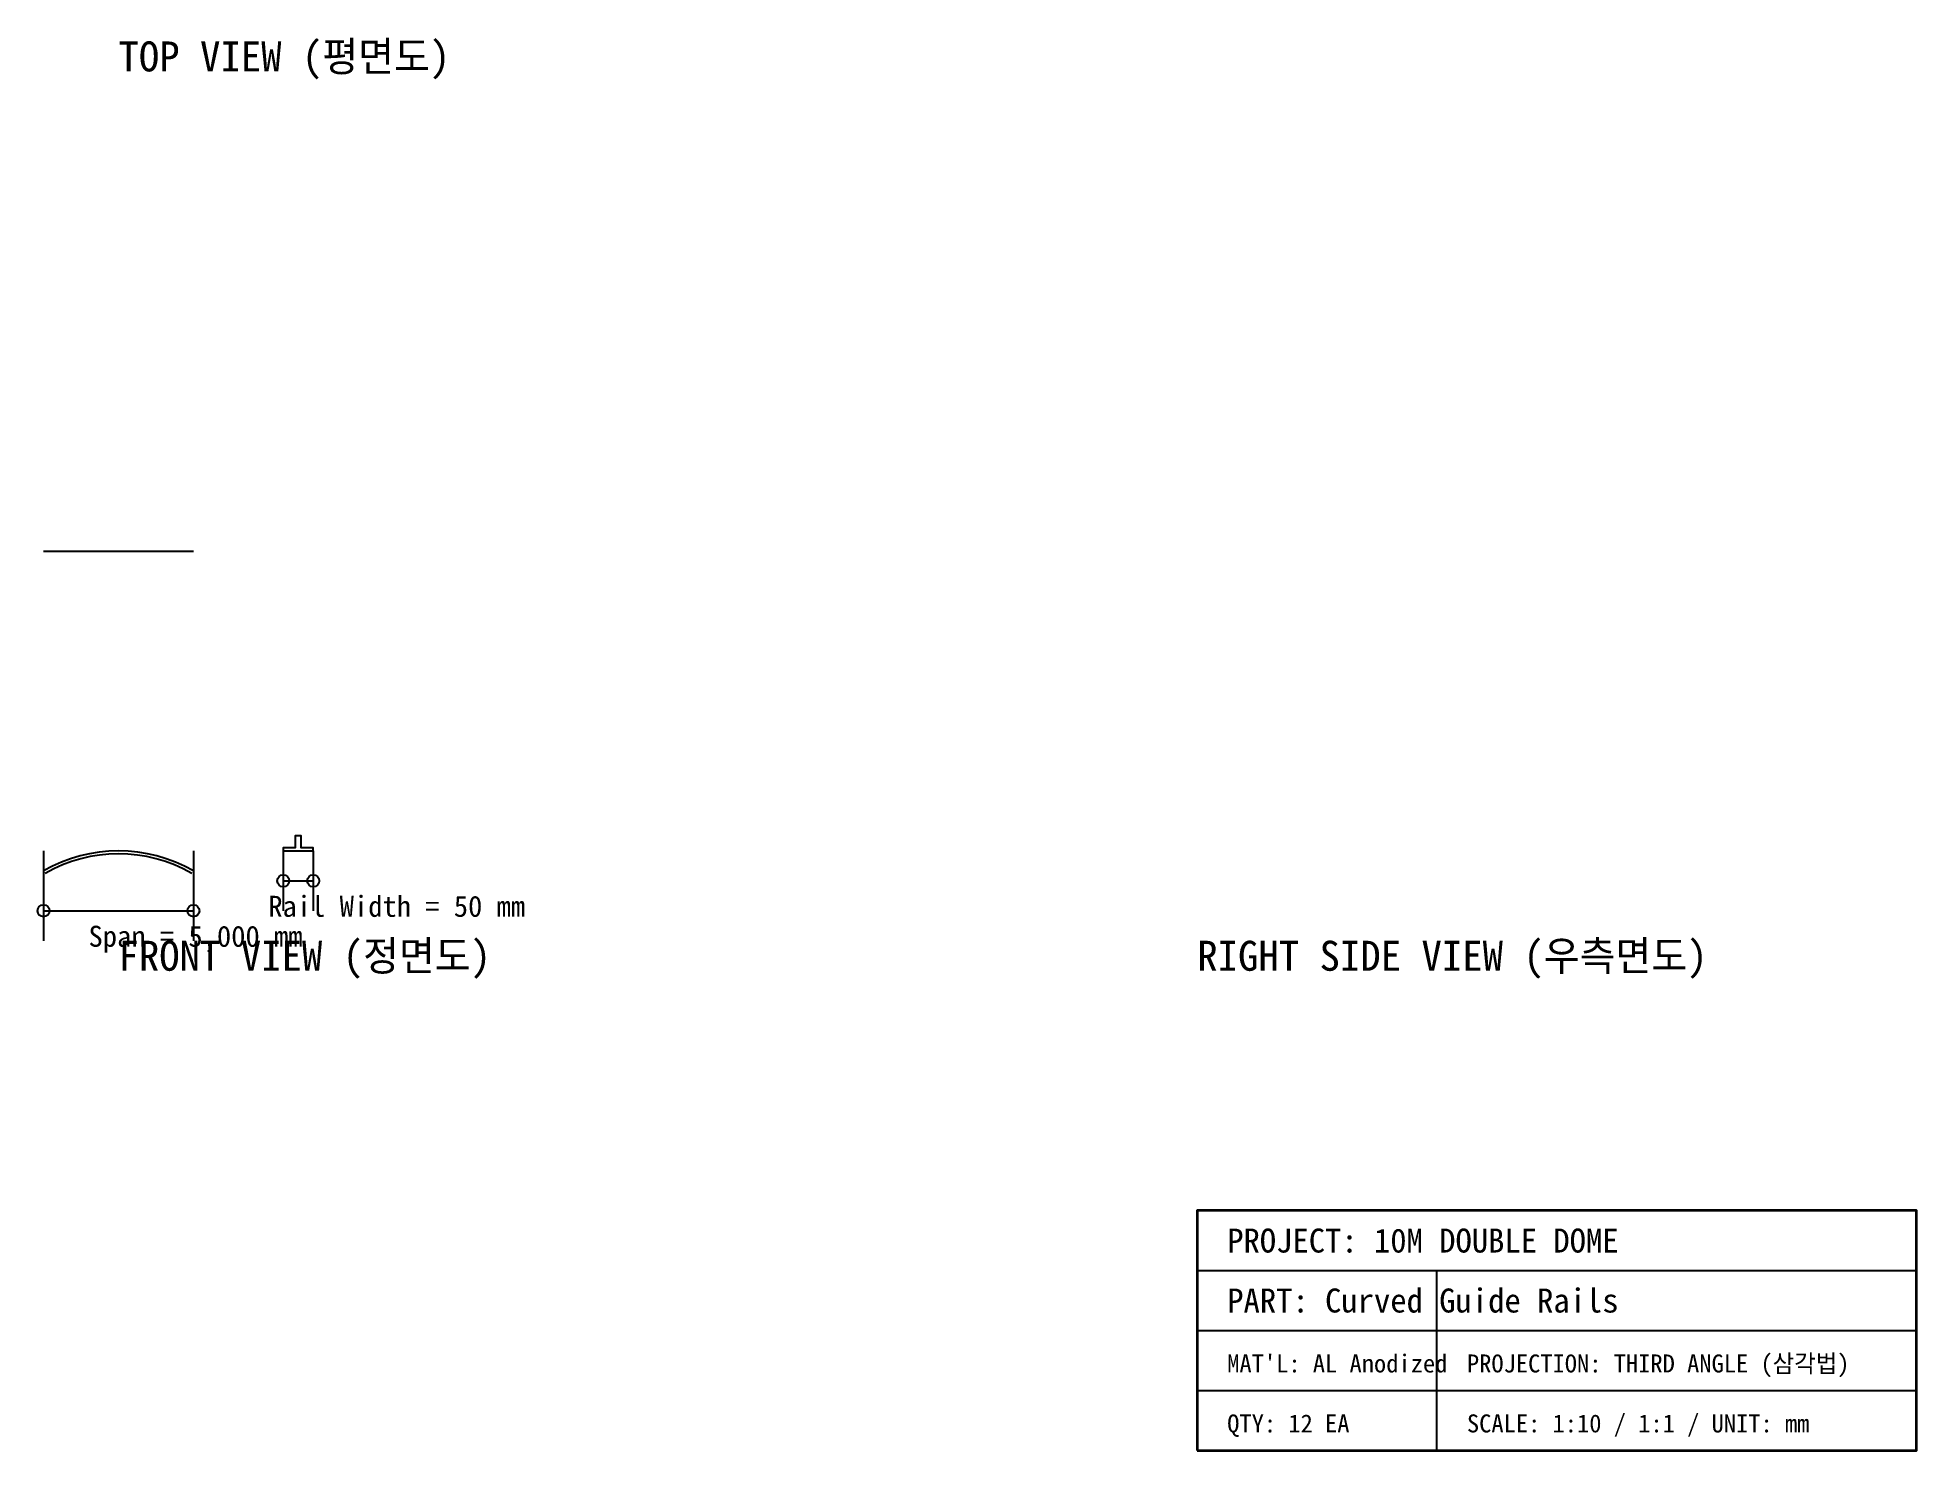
# Model space of a CAD drawing. Header units: metres. Extents: x -135 to 3000, y -1000 to 1356.
import ezdxf

# ---------------------------------------------------------------- set-up
doc = ezdxf.new("R2010")
doc.units = ezdxf.units.M

msp = doc.modelspace()

# ---------------------------------------------------------------- linework, layer by layer
at = {"color": 3}
msp.add_line((-125, 500), (125, 500), dxfattribs=at)
at = {"color": 9}
for p, q in [((-125, 0), (-125, -150)), ((125, 0), (125, -150)), ((275, 0), (275, -100)), ((325, 0), (325, -100))]:
    msp.add_line(p, q, dxfattribs=at)
at = {"color": 1}
for p, q in [((275, -50), (325, -50)), ((-125, -100), (125, -100))]:
    msp.add_line(p, q, dxfattribs=at)
at = {"color": 7}
for p, q in [((1800, -700), (3000, -700)), ((2200, -1000), (2200, -700)), ((1800, -800), (3000, -800)), ((1800, -900), (3000, -900))]:
    msp.add_line(p, q, dxfattribs=at)
at = {"color": 3}
msp.add_lwpolyline([(275, 0), (325, 0), (325, 5), (305, 5), (305, 25), (295, 25), (295, 5), (275, 5), (275, 0)], dxfattribs=at)
at = {"color": 7, "lineweight": 35}
msp.add_lwpolyline([(1800, -1000), (3000, -1000), (3000, -600), (1800, -600), (1800, -1000)], dxfattribs=at)
at = {"color": 1}
for centre in [(275, -50), (325, -50), (-125, -100), (125, -100)]:
    msp.add_circle(centre, 10, dxfattribs=at)
at = {"color": 3}
msp.add_arc((0, -250), 250, 60, 120, dxfattribs=at)
at = {"color": 8}
msp.add_arc((0, -250), 245, 60, 120, dxfattribs=at)

# ---------------------------------------------------------------- texts
at = {"color": 4}
for s, p in [('TOP VIEW (평면도)', (0, 1300)), ('FRONT VIEW (정면도)', (0, -200)), ('RIGHT SIDE VIEW (우측면도)', (1800, -200))]:
    msp.add_text(s, height=50, dxfattribs=at).set_placement(p)
at = {"color": 2}
for s, p in [('Rail Width = 50 mm', (250, -110)), ('Span = 5,000 mm', (-50, -160))]:
    msp.add_text(s, height=35, dxfattribs=at).set_placement(p)
at = {"color": 7}
for s, height, p in [('PROJECT: 10M DOUBLE DOME', 40, (1850, -670)), ("MAT'L: AL Anodized", 30, (1850, -870)), ('PROJECTION: THIRD ANGLE (삼각법)', 30, (2250, -870)), ('QTY: 12 EA', 30, (1850, -970)), ('SCALE: 1:10 / 1:1 / UNIT: mm', 30, (2250, -970))]:
    msp.add_text(s, height=height, dxfattribs=at).set_placement(p)
at = {"color": 3}
msp.add_text('PART: Curved Guide Rails', height=40, dxfattribs=at).set_placement((1850, -770))

doc.saveas('drawing.dxf')
